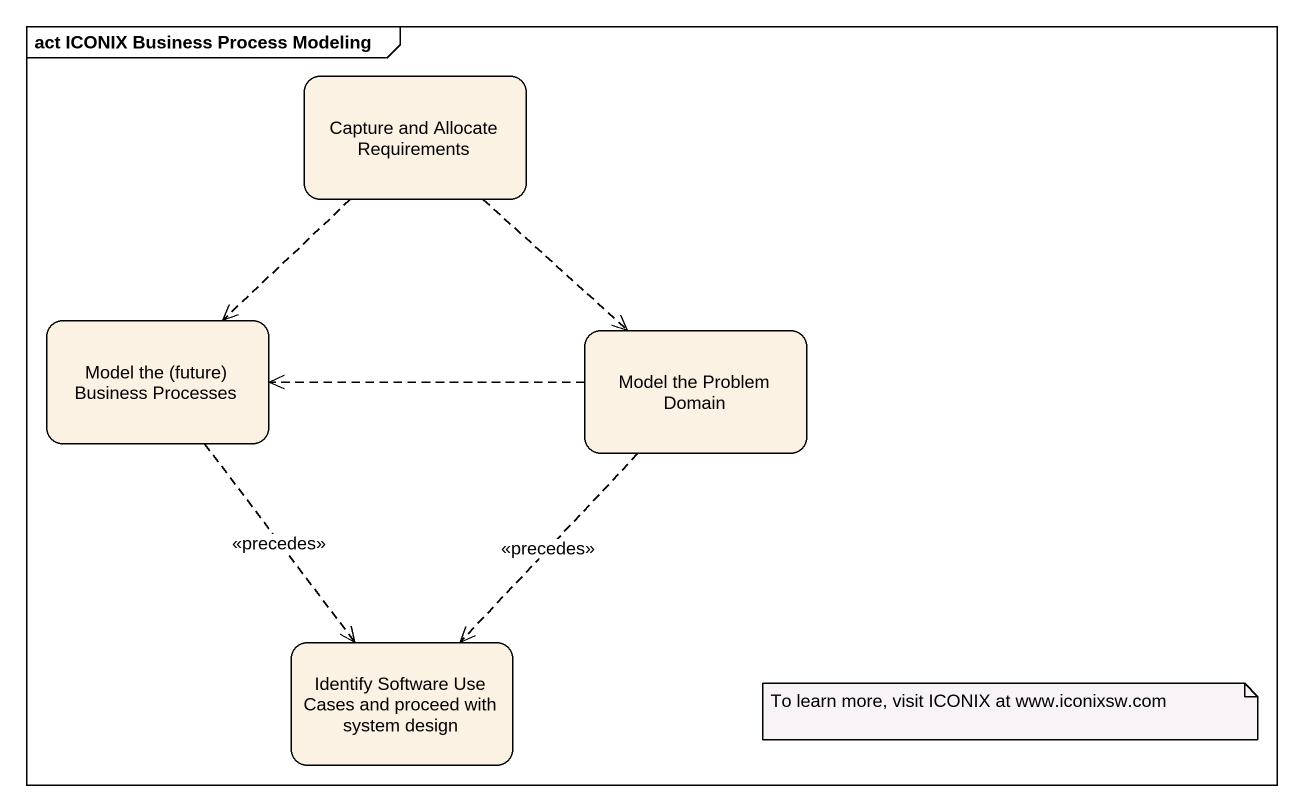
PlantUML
@startuml
mainframe act ICONIX Business Process Modeling
hide empty description
state "Capture and Allocate Requirements" as Capture_and_Allocate
state "Model the (future) Business Processes" as Model_the_future_Business
state "Model the Problem Domain" as Model_the_Problem_Domain
state "Identify Software Use Cases and proceed with system design" as Identify_Software_Use_Cases
Capture_and_Allocate -[dashed]-> Model_the_future_Business
Capture_and_Allocate -[dashed]-> Model_the_Problem_Domain
Model_the_future_Business -[dashed]-> Identify_Software_Use_Cases : <<precedes>>
Model_the_Problem_Domain -left[dashed]-> Model_the_future_Business
Model_the_Problem_Domain -[dashed]-> Identify_Software_Use_Cases : <<precedes>>
note as N1
  To learn more, visit ICONIX at www.iconixsw.com
end note
@enduml
